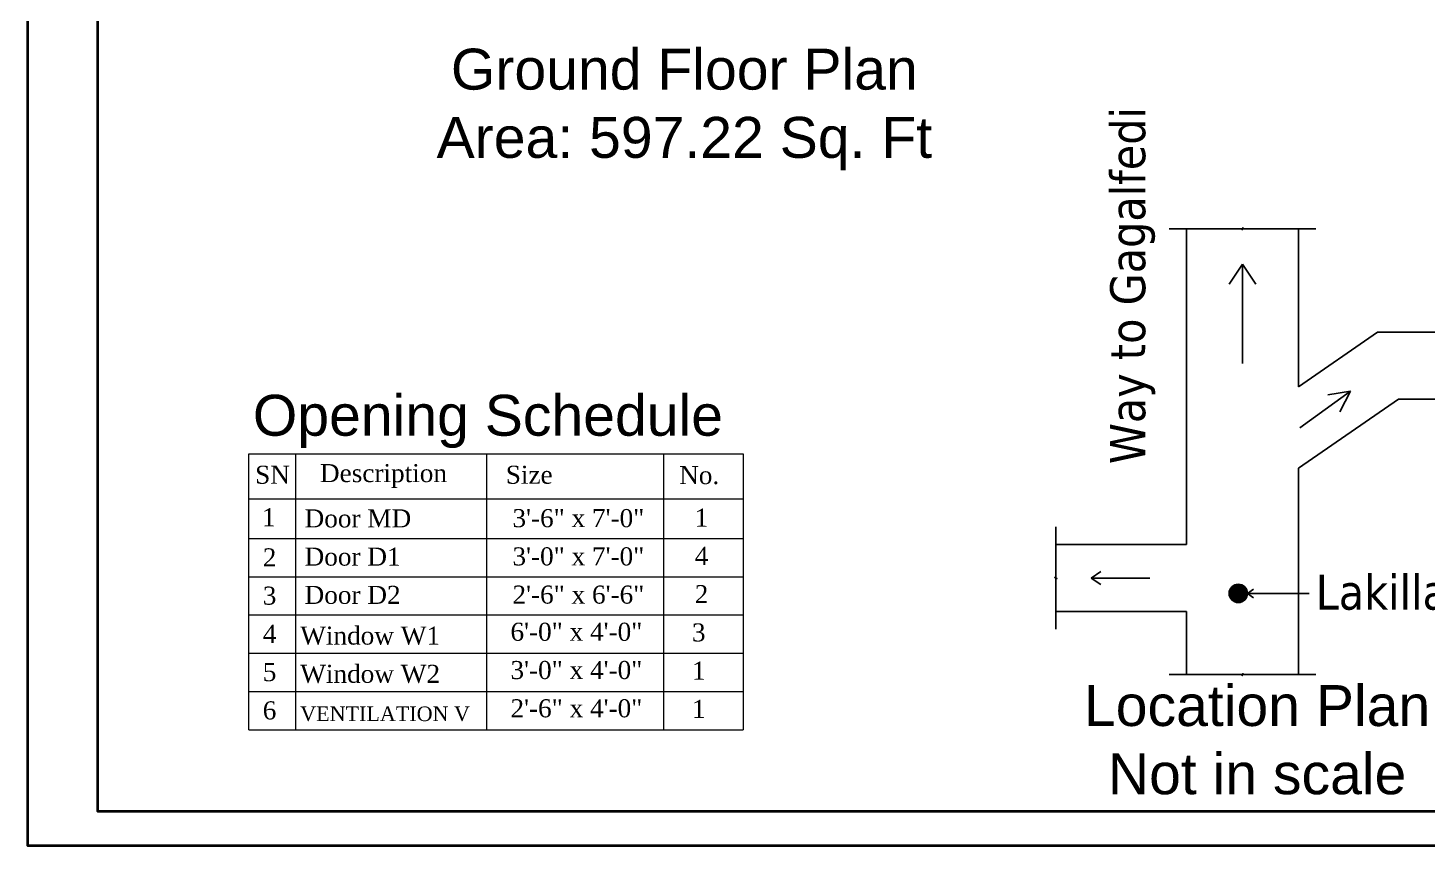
# Model space of a CAD drawing. Header units: inches. Extents: x 100101 to 119806, y -2288 to 8641.
# Drawn here: x 109622.1 to 110101.3, y -220.3 to 59.4 of the extents above; entities that cross this region are included whole.
import ezdxf

# ---------------------------------------------------------------- set-up
doc = ezdxf.new("R2010")
doc.units = ezdxf.units.IN
doc.header["$LTSCALE"] = 0.5
doc.header["$MEASUREMENT"] = 0
doc.layers.add('DIMENSION', color=5, linetype='Continuous')
doc.layers.add('Normal Wall', color=7, linetype='Continuous', lineweight=35, true_color=0xffaf89)
doc.layers.add('steps', color=253, linetype='Continuous', lineweight=20)
doc.layers.add('TEXT', color=220, linetype='Continuous', lineweight=9)
doc.styles.add('DIM', font='tahoma.ttf')
doc.styles.get("Standard").update_dxf_attribs({"font": 'arial.ttf'})
doc.styles.add('Times', font='times.ttf')

msp = doc.modelspace()

# ---------------------------------------------------------------- hatches: boundary and pattern name
at = {"layer": 'DIMENSION', "ltscale": 7}
h = msp.add_hatch(dxfattribs=at)
h.set_pattern_fill('ANSI31', color=256)
h.set_pattern_definition([(45, (25.78853, 18.74042), (-0.08838834765, 0.08838834765), [])])
h.paths.add_polyline_path([(110033.22, -133.92, 1), (110039.48, -133.92, 1)])

# ---------------------------------------------------------------- linework, layer by layer
for p, q in [((110018.69, -117.19), (110018.69, -9.22)), ((110056.93, -63.26), (110056.93, -9.22)), ((110037.81, -21.3), (110033.28, -28.2)), ((110037.81, -21.3), (110037.81, -55.24)), ((110037.81, -21.3), (110042.34, -28.2)), ((110056.93, -63.26), (110084.03, -44.58)), ((110084.03, -44.58), (110132.82, -44.58)), ((110057.42, -77.3), (110074.8, -64.78)), ((110074.8, -64.78), (110067.02, -66.04)), ((110074.8, -64.78), (110071.14, -71.77)), ((110056.93, -91.13), (110091.17, -67.53)), ((110091.17, -67.53), (110155.76, -67.53)), ((110056.93, -161.71), (110056.93, -91.13)), ((110018.69, -117.19), (109973.92, -117.19)), ((109986.04, -128.66), (109989.29, -126.43)), ((109986.04, -128.66), (110006.13, -128.66)), ((109986.04, -128.66), (109989.29, -130.89)), ((110039.48, -133.92), (110041.62, -132.43)), ((110039.48, -133.92), (110060.65, -133.92)), ((110039.48, -133.92), (110041.62, -135.42)), ((110018.69, -140.13), (109973.92, -140.13)), ((110018.69, -161.71), (110018.69, -140.13))]:
    msp.add_line(p, q, dxfattribs=at)
for points in [[(110012.69, -9.22), (110037.56, -9.22), (110037.69, -9.57), (110037.94, -8.88), (110038.06, -9.22), (110062.93, -9.22)], [(109973.92, -146.13), (109973.92, -128.91), (109974.26, -128.79), (109973.57, -128.54), (109973.92, -128.41), (109973.92, -111.19)], [(110012.69, -161.71), (110037.56, -161.71), (110037.69, -162.05), (110037.94, -161.37), (110038.06, -161.71), (110062.93, -161.71)]]:
    msp.add_lwpolyline(points, dxfattribs=at)
msp.add_circle((110036.35, -133.92), 3.13, dxfattribs=at)
at = {"layer": 'Normal Wall'}
for points in [[(109622.14, 530.22), (110680.15, 530.22), (110680.15, -220.31), (109622.14, -220.31)], [(109622.14, 530.22), (110680.15, 530.22), (110680.15, -220.31), (109622.14, -220.31)], [(110668.24, 518.31), (109645.96, 518.31), (109645.96, -208.4), (110668.24, -208.4)], [(110668.24, 518.31), (109645.96, 518.31), (109645.96, -208.4), (110668.24, -208.4)]]:
    msp.add_lwpolyline(points, close=True, dxfattribs=at)
at = {"layer": 'steps', "color": 7, "lineweight": 5, "ltscale": 0.3}
for p, q in [((109697.74, -86.19), (109866.96, -86.19)), ((109697.74, -180.55), (109697.74, -86.19)), ((109713.69, -86.19), (109713.69, -180.55)), ((109779.11, -86.19), (109779.11, -180.55)), ((109839.65, -86.19), (109839.65, -180.55)), ((109866.96, -86.19), (109866.96, -180.55)), ((109697.74, -101.56), (109866.96, -101.56)), ((109697.74, -101.56), (109866.96, -101.56)), ((109697.74, -115.14), (109866.96, -115.14)), ((109697.74, -128.22), (109866.96, -128.22)), ((109697.74, -141.3), (109866.96, -141.3)), ((109697.74, -154.38), (109866.96, -154.38)), ((109697.74, -167.47), (109866.96, -167.47)), ((109697.74, -180.55), (109866.96, -180.55))]:
    msp.add_line(p, q, dxfattribs=at)

# ---------------------------------------------------------------- texts
at = {"color": 7, "linetype": 'ByBlock', "lineweight": 5}
msp.add_text('Opening Schedule', height=14, dxfattribs=at).set_placement((109699.1, -80))
at = {"color": 7, "linetype": 'ByBlock', "lineweight": 5, "char_height": 14, "width": 235.547, "attachment_point": 5}
for s, insert in [('{\\fArial CE|b0|i0|c238|p34;Ground Floor Plan\\PArea: \\fArial CE|b0|i0|c0|p34;597.22\\fArial CE|b0|i0|c238|p34; Sq. Ft}', (109846.78, 31.6)), ('{\\fArial CE|b0|i0|c0|p34;Location Plan\\PNot in scale}', (110042.79, -184.05))]:
    msp.add_mtext(s, dxfattribs=dict(at, insert=insert))
at = {"layer": 'steps', "color": 7, "lineweight": 5, "ltscale": 0.3, "style": 'Times'}
for s, height, p in [('SN', 6.169, (109699.87, -96.42)), ('Description', 6.169, (109722.07, -95.86)), ('Size', 6.169, (109785.66, -96.42)), ('No.', 6.169, (109845, -96.55)), ('1', 6.17, (109702.18, -110.97)), ('Door MD', 6.169, (109716.81, -111.35)), ('3\'-6" x 7\'-0"', 6.169, (109787.95, -111.26)), ('1', 6.17, (109850.32, -111.1)), ('2', 6.17, (109702.49, -124.68)), ('Door D1', 6.169, (109716.81, -124.43)), ('3\'-0" x 7\'-0"', 6.169, (109787.95, -124.34)), ('4', 6.17, (109850.32, -124.18)), ('3', 6.17, (109702.49, -137.77)), ('Door D2', 6.169, (109716.81, -137.51)), ('2\'-6" x 6\'-6"', 6.169, (109787.95, -137.42)), ('2', 6.17, (109850.32, -137.26)), ('4', 6.17, (109702.49, -150.85)), ('Window W1', 6.169, (109715.31, -151.44)), ('6\'-0" x 4\'-0"', 6.169, (109787.27, -150.13)), ('3', 6.17, (109849.38, -150.35)), ('5', 6.17, (109702.49, -163.93)), ('Window W2', 6.169, (109715.31, -164.52)), ('3\'-0" x 4\'-0"', 6.169, (109787.27, -163.21)), ('1', 6.17, (109849.38, -163.43)), ('6', 6.17, (109702.49, -177.01)), ('2\'-6" x 4\'-0"', 6.169, (109787.27, -176.3)), ('1', 6.17, (109849.38, -176.51)), ('VENTILATION V', 5, (109715.31, -177.6))]:
    msp.add_text(s, height=height, dxfattribs=at).set_placement(p)
at = {"layer": 'TEXT', "ltscale": 7, "char_height": 12, "width": 245.0767, "attachment_point": 1, "style": 'DIM'}
for s, insert, rotation in [('Way to Gagalfedi', (109992.5, -89.68), 90), ('Lakilla chowk', (110062.86, -127.47), 0.0308)]:
    msp.add_mtext(s, dxfattribs=dict(at, insert=insert, rotation=rotation))

doc.saveas('drawing.dxf')
